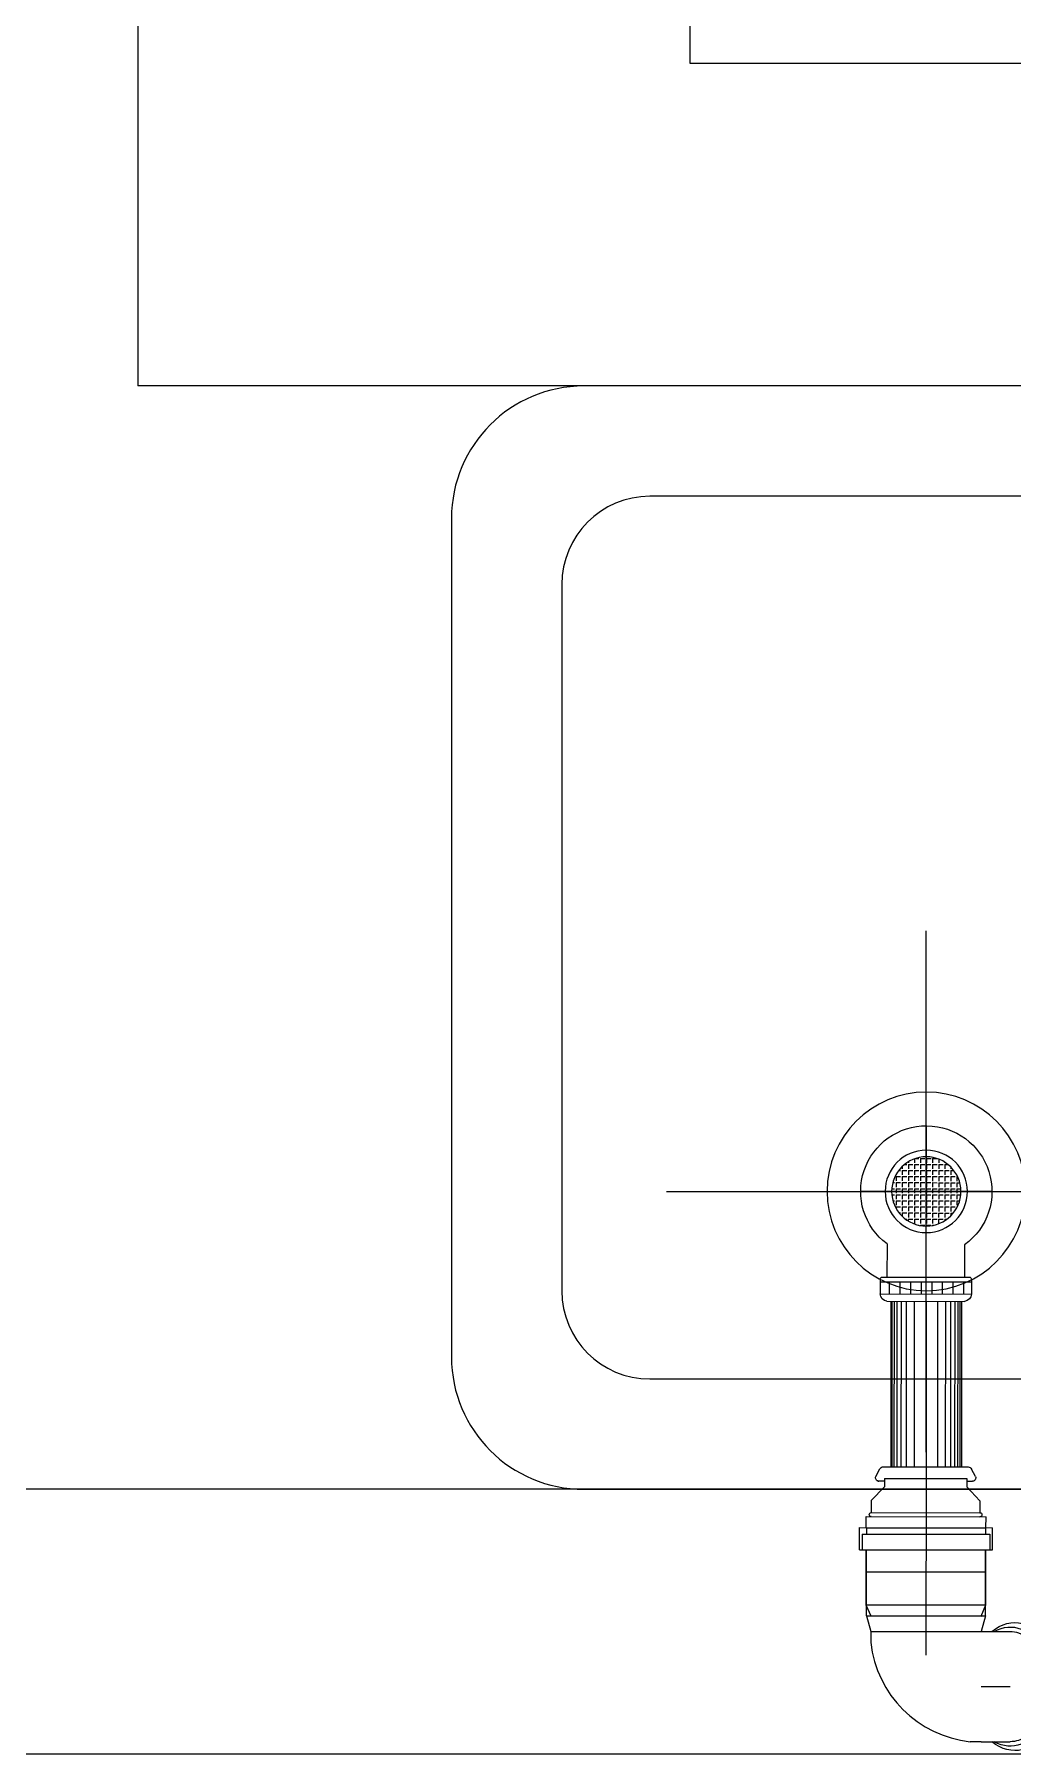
# Model space of a CAD drawing. Header units: metres. Extents: x 1587 to 89247, y -60 to 14723.
# Drawn here: x 44721 to 45165, y 10239 to 11020 of the extents above; entities that cross this region are included whole.
import ezdxf

# ---------------------------------------------------------------- set-up
doc = ezdxf.new("R2010")
doc.units = ezdxf.units.M
doc.header["$LTSCALE"] = 10
doc.linetypes.add('CENTER', pattern=[50.800000000000004, 31.75, -6.35, 6.35, -6.35])
doc.layers.get('0').update_dxf_attribs({"color": 253, "lineweight": 0})
for name, color, linetype in [('04Plumbing', 4, 'Continuous'), ('SN-PV', 11, 'Continuous'), ('SN-PV-40', 11, 'Continuous'), ('SN-PV-40-SingleLine', 3, 'Continuous'), ('SN-PV-50', 11, 'Continuous'), ('SN-PV-50-SingleLine', 3, 'Continuous')]:
    doc.layers.add(name, color=color, linetype=linetype)
for name, color, linetype, lineweight in [('Furniture', 7, 'Continuous', 13), ('PL-DR-CENTER', 9, 'CENTER', 0), ('PL-DR-FITTING', 3, 'Continuous', 0), ('PL-DR-PIPE-WS', 3, 'Continuous', 0), ('T2-T3-Enlragement-00-S1-COM2$0$Toilet-Dr$0$D', 4, 'Continuous', 0)]:
    doc.layers.add(name, color=color, linetype=linetype, lineweight=lineweight)

# ---------------------------------------------------------------- blocks, each defined once
blk = doc.blocks.new('mb-sink500x800')
at = {"color": 44, "linetype": 'ByBlock'}
for p, q in [((-184.7146333984274, -16.90813284366595), (-184.7146333984274, -253.091867156334)), ((190.2853666015726, -16.90813284366595), (190.2853666015726, -253.091867156334)), ((-302.4837366351567, -135), (-66.94553016166901, -135)), ((72.51626336484333, -135), (308.054469838331, -135))]:
    blk.add_line(p, q, dxfattribs=at)
at = {"linetype": 'ByBlock'}
for points in [[(-400, -440), (-400, -60, -0.4142135623730951), (-340, 0), (340, 0, -0.4142135623730951), (400, -60), (400, -440, -0.4142135623730951), (340, -500), (-340, -500, -0.4142135623730951)], [(-350, -410), (-350, -90, -0.4142135623730951), (-310, -50), (-65, -50, -0.4142135623730951), (-25, -90), (-25, -410, -0.4142135623730951), (-65, -450), (-310, -450, -0.4142135623730948)], [(350, -410), (350, -90, 0.4142135623730951), (310, -50), (65, -50, 0.4142135623730951), (25, -90), (25, -410, 0.4142135623730951), (65, -450), (310, -450, 0.4142135623730951)]]:
    blk.add_lwpolyline(points, format="xyb", close=True, dxfattribs=at)
for centre in [(-184.7146333984274, -135), (190.2853666015726, -135)]:
    blk.add_circle(centre, 45, dxfattribs=at)
blk = doc.blocks.new('50')
at = {"layer": 'PL-DR-FITTING'}
for p, q in [((-0.0399999999935972, 0.027200000040466), (-0.0449999999982538, 0.027200000040466)), ((-0.0449999999982538, 0.027200000040466), (-0.0449999999982538, -0.0271999999822583)), ((-0.0299999999988359, 0.0302000000083353), (-0.0399999999935972, 0.0302000000374392)), ((-0.0399999999935972, 0.0302000000374392), (-0.0400000000081491, -0.0301999999792315)), ((-0.0299999999988359, 0.0302000000083353), (-0.0299999999988359, -0.0301999999792315)), ((-0.0299999999988359, 0.0272000000113621), (-0.0049999999901047, 0.0272000000113621)), ((-0.0049999999901047, 0.0272000000113621), (0, 0.0249999999941792)), ((-0.0049999999901047, 0.0272000000113621), (-0.0050000000046566, -0.0271999999822583)), ((0, 0.0249999999941792), (0, -0.0249999999941792)), ((-0.0400000000081491, -0.0271999999822583), (-0.0449999999982538, -0.0271999999822583)), ((-0.0299999999988359, -0.0301999999792315), (-0.0400000000081491, -0.0301999999792315)), ((-0.0050000000046566, -0.0271999999822583), (-0.0299999999988359, -0.0271999999822583)), ((0, -0.0249999999941792), (-0.0050000000046566, -0.0271999999822583))]:
    blk.add_line(p, q, dxfattribs=at)
blk = doc.blocks.new('*U119')
at = {"layer": 'PL-DR-FITTING'}
h = blk.add_hatch(dxfattribs=at)
h.set_pattern_fill('ANGLE', color=256, scale=0.0100000000000122, angle=-540.0000000000001, style=0)
h.set_pattern_definition([(180, (-146.5379404228442, 49.92394777198206), (0, -0.0027500000000034), [0.0020000000000024, -0.0007500000000009]), (270, (-146.5379404228442, 49.92394777198206), (0.0027500000000034, 0), [0.0020000000000024, -0.0007500000000009])])
edge = h.paths.add_edge_path()
edge.add_ellipse((2.457115340100312e-05, 3.448408762601881e-08), major_axis=(-0.01109971696443671, 0.01109972046552345), ratio=0.9999999999989576, start_angle=45.00000000003001, end_angle=134.999999987143, ccw=False)
edge.add_ellipse((2.457115340100312e-05, 3.448408762601881e-08), major_axis=(-0.01109972046551484, -0.0110997169644281), ratio=0.9999999999996904, start_angle=225.0786628332873, end_angle=314.99999999999113, ccw=False)
edge.add_line((3.022315347236285e-06, 0.01569739243076781), (2.457111019581479e-05, -0.0002635551972582847))
edge.add_line((2.4571111830117e-05, -0.0002635551830686711), (2.456867781563682e-05, -0.01569733825475407))
edge = h.paths.add_edge_path()
edge.add_line((4.540816996931855e-05, -0.0156973244229068), (2.457111596551739e-05, -0.0002635551807807814))
edge.add_line((2.4571111830117e-05, -0.0002635551830686711), (2.457362904317142e-05, 0.01569740723553433))
edge.add_ellipse((2.457115340100312e-05, 3.448408762601881e-08), major_axis=(-0.01109971696443312, 0.01109972046551981), ratio=0.9999999999996128, start_angle=225.0000000000111, end_angle=315.00000001297553, ccw=False)
edge.add_ellipse((2.457115340100312e-05, 3.448408762601881e-08), major_axis=(-0.0110997169644272, 0.01109972046551394), ratio=0.9999999999999927, start_angle=135.0760646305934, end_angle=225.0000000000002, ccw=False)
at = {"layer": 'PL-DR-CENTER'}
for p, q in [((-4.895267093554285e-07, -0.04980936553329207), (-9.63157534418821e-07, 0.02975828726867182)), ((-0.02975925512431174, 4.693273815485391e-09), (0.02975731942284788, -4.693121219814817e-09)), ((-4.895267093554285e-07, -0.04980936553329207), (-4.932251071474573e-07, -0.1248099668089898)), ((-4.932283816464085e-07, -0.1248099668023398), (1.421712820799615e-05, -0.2102124014499749))]:
    blk.add_line(p, q, dxfattribs=at)
at = {"layer": 'PL-DR-FITTING'}
for p, q in [((-0.01739844208135678, -0.02414298141149048), (-0.01739844439440041, -0.03880936095730557)), ((0.01780155796394053, -0.02384587460160866), (0.01780155560403916, -0.0388093665087189)), ((0.01982429213525586, -0.03880936682772591), (-0.01942118092561704, -0.03880936063829857)), ((-0.02052118109313821, -0.0399093604588564), (-0.02052118213402818, -0.04650936045219739)), ((0.02092429091492368, -0.04650936698858806), (-0.02052118213402818, -0.04650936045219739)), ((0.02092429178233201, -0.04100936698928665), (-0.02052118126661985, -0.04100936045289598)), ((-0.0168995284860536, -0.04100936102406903), (-0.01689952935346193, -0.04650936102337043)), ((-0.01209434600091088, -0.04100936178189727), (-0.01209434686831921, -0.04650936178119869)), ((-0.007289163515768247, -0.04100936253972551), (-0.00728916438317658, -0.04650936253902691)), ((-0.002483981030625601, -0.04100936329755376), (-0.002483981898033934, -0.04650936329685518)), ((0.002321201454517039, -0.04100936405538198), (0.002321200587108703, -0.04650936405468339)), ((0.007126383925107884, -0.04100936481321023), (0.007126383057699547, -0.04650936481251165)), ((0.01193156641025051, -0.04100936557103848), (0.01193156554284218, -0.04650936557033989)), ((0.01673674889539316, -0.04100936632886672), (0.01673674802798483, -0.04650936632816813)), ((0.02092429195581367, -0.03990936699524707), (0.02092429091492368, -0.04650936698858806)), ((0.01780155386922249, -0.04980936650732182), (-0.01739844612921707, -0.0498093609559085)), ((0.01966419450187363, -0.1248099699036696), (-0.01905491001374732, -0.1248099637972562)), ((-0.02238158997289169, -0.1292444965152054), (-0.02063232142121686, -0.1257805214334933)), ((-0.02147926894663775, -0.131295462449079), (-0.02111966130447055, -0.1312954625057932)), ((-0.01836559865747059, -0.1312954629401381), (-0.02111966130447055, -0.1312954625057932)), ((0.01878326220232069, -0.130130714964889), (-0.01843250563341147, -0.1301307090955677)), ((-0.01843250563341147, -0.1301307090955677), (-0.01843250621821114, -0.1338387645712942)), ((0.01871635487354375, -0.1312954687883554), (0.02147041752054361, -0.1312954692227003)), ((0.01878326220232069, -0.130130714964889), (0.01878326161752102, -0.1338387704406155)), ((0.02273234683588297, -0.1292445036301517), (0.02098307937681943, -0.1257805279966834)), ((0.02183002514815902, -0.1312954692794142), (0.02147041752054361, -0.1312954692227003)), ((-0.02446975847776145, -0.1401315166862561), (-0.02446975933955489, -0.1455959141734865)), ((-0.01843250621821114, -0.1338387645712942), (-0.02446975847776145, -0.1401315166862561)), ((0.01878326161752102, -0.1338387704406155), (0.02482051190675542, -0.1401315244598545)), ((0.02482051190675542, -0.1401315244598545), (0.02482051104496199, -0.1455959219470849)), ((0.02482051190675542, -0.1401315244598545), (0.02482051104496199, -0.1455959219470849)), ((0.02482051076146558, -0.1473934954134047), (-0.0244697596230513, -0.1473934876398063)), ((0.02482051104496199, -0.1455959219470849), (-0.02446975933955489, -0.1455959141734865))]:
    blk.add_line(p, q, dxfattribs=at)
for radius in [0.0186506884752968, 0.0156973727452412]:
    blk.add_circle((2.457116795290313e-05, 3.448408762372382e-08), radius, dxfattribs=at)
for centre, radius, start, end in [((-9.67850731935685e-07, 7.62978352880886e-14), 0.0297582872685959, 306.7437777563229, 234.22341327966), ((-0.01942118109909872, -0.03990936063233806), 0.0011000000000013, 89.99999096384789, 179.9999909638479), ((0.01982429196177419, -0.0399093668217654), 0.0011000000000013, 359.9999909638479, 89.99999096384789), ((-0.01694354003788289, -0.04625139380186374), 0.0035869304128718, 184.1241870037294, 262.7139428924412), ((0.01734664890014669, -0.04625139920979022), 0.0035869304128718, 277.2860390352546, 355.8757949239663), ((-0.01905491029244287, -0.1265770963449403), 0.0017671325501293, 89.99999096384789, 153.2067364888232), ((0.01940566799678885, -0.1265771024105813), 0.0017671325501293, 26.79324543887258, 89.99999096384789), ((-0.02111966108151411, -0.1298817564560044), 0.0014137060401035, 153.2067364888232, 269.9999909638479), ((0.02147041774350005, -0.1298817631729116), 0.0014137060401035, 269.9999909638479, 26.79324543887258), ((-0.02446975948130309, -0.1464947009066463), 0.0008987867372518, 89.99999096384789, 269.9999909638479), ((0.02482051090321379, -0.1464947086802448), 0.0008987867372518, 269.9999909638479, 89.99999096384789)]:
    blk.add_arc(centre, radius, start, end, dxfattribs=at)
at = {"layer": 'PL-DR-PIPE-WS'}
for p, q in [((-0.01600097570903942, -0.04980924994382682), (-0.01600102200745256, -0.1248099642855368)), ((0.015999999896758, -0.04980925499072005), (0.01599995359834478, -0.1248099693324301))]:
    blk.add_line(p, q, dxfattribs=at)
at = {"layer": 'T2-T3-Enlragement-00-S1-COM2$0$Toilet-Dr$0$D', "color": 8}
for p, q in [((-0.01542821625591175, -0.1248099643758744), (-0.01542812733889175, -0.04980936310018996)), ((-0.01441991506927568, -0.1248099645348942), (-0.01441982617088268, -0.04980936325920976)), ((-0.01311323668214678, -0.1248099647409712), (-0.01311314776512679, -0.04980936346528681)), ((-0.01121856006554932, -0.1248099650397817), (-0.01121847116715643, -0.04980936376409741)), ((-0.00886656724081023, -0.124809965410716), (-0.008866478342417234, -0.04980936413503163)), ((-0.005271622551853278, -0.1248099659776767), (-0.00527153367208739, -0.04980936470199252)), ((0.00527055412411848, -0.1248099676402899), (0.005270557822516273, -0.04980936636459214)), ((0.008865498813075332, -0.1248099682072508), (0.008865502511473123, -0.04980936693155307)), ((0.01121749163781452, -0.1248099685781851), (0.01121749533621232, -0.04980936730248728)), ((0.01311216823578489, -0.1248099688769955), (0.01311217195280978, -0.04980936760129786)), ((0.01441884666016788, -0.1248099690830726), (0.01441885033993858, -0.04980936780737492)), ((0.01542714780954985, -0.1248099692420924), (0.01542715152657474, -0.04980936796639471))]:
    blk.add_line(p, q, dxfattribs=at)
at = {"layer": 'PL-DR-FITTING', "rotation": 269.9999909638479}
blk.add_blockref('50', (-2.653612353175256e-06, -0.1923934914822308), dxfattribs=at)
blk = doc.blocks.new('A$C499414C3')
at = {"layer": '04Plumbing'}
h = blk.add_hatch(dxfattribs=at)
h.set_pattern_fill('ANGLE', color=256, scale=0.2, angle=450, style=0)
h.set_pattern_definition([(90, (507.0806034653888, -1142.038603966305), (-0.055, 7.072246285361016e-17), [0.04, -0.015]), (180, (507.0806034653888, -1142.038603966305), (-7.072246285361016e-17, -0.055), [0.04, -0.015])])
h.paths.add_polyline_path([(0.01999999999998892, -0.01999999999952706), (0.01999999999998892, -0.1799999999994952), (0.4800000000000182, -0.1799999999994952), (0.4800000000000182, -0.01999999999952706)])
for points in [[(0.5, 0), (0.5, -0.1999999999999318), (0, -0.1999999999999318), (0, 0)], [(0.4800000000000182, -0.01999999999952706), (0.4800000000000182, -0.1799999999994952), (0.01999999999998892, -0.1799999999994952), (0.01999999999998892, -0.01999999999952706)]]:
    blk.add_lwpolyline(points, close=True, dxfattribs=at)

msp = doc.modelspace()

# ---------------------------------------------------------------- linework, layer by layer
for p, q in [((44768.02881399623, 11556.54303805227), (44768.02881399646, 10860.28068750204)), ((47263.20741527119, 10860.28068750204), (44768.02881399646, 10860.28068750204)), ((47374.33967959054, 10360.28068750204), (44268.02881399669, 10360.28068750204)), ((47374.33967959054, 10240.28068750216), (43638.02881399669, 10240.28068750216))]:
    msp.add_line(p, q)
at = {"layer": 'SN-PV'}
for p, q in [((45096.35323923698, 10339.88727102609), (45154.35323923698, 10339.88727102609)), ((45096.35323923698, 10339.88727102609), (45096.35323923698, 10332.88727102609)), ((45098.35323923698, 10342.88727102609), (45098.35323923698, 10339.88727102609)), ((45152.35323923698, 10342.88727102609), (45152.35323923698, 10339.88727102609)), ((45154.35323923698, 10339.88727102609), (45154.35323923698, 10332.88727102609)), ((45096.35323923698, 10332.88727102609), (45154.35323923698, 10332.88727102609)), ((45098.35323923698, 10302.88727102609), (45098.35323923698, 10332.88727102609)), ((45152.35323923698, 10302.88727102609), (45152.35323923698, 10332.88727102609)), ((45098.35323923698, 10302.88727102609), (45100.35323923698, 10295.8867186615)), ((45152.35323923698, 10302.88727102609), (45150.35323923698, 10295.8867186615)), ((45100.35323923698, 10295.8867186615), (45150.35323923698, 10295.8867186615)), ((45100.35323923698, 10295.8867186615), (45100.35323923698, 10290.8867186615)), ((45150.35323923698, 10245.88782339069), (45145.35323923698, 10245.88782339069))]:
    msp.add_line(p, q, dxfattribs=at)
msp.add_arc((45150.82462809081, 10296.35934658146), 50.76722120804219, 186.1884215386603, 263.8129850639324, dxfattribs=at)
at = {"layer": 'SN-PV', "linetype": 'Continuous', "extrusion": (0, 0, -1)}
for centre, major_axis, ratio, start_param, end_param in [((45165.6579548122, 10270.88671866151), (-5.327037639127341e-15, 29), 0.7071067811861024, 5.751727069240904, 9.956236198708062), ((45163.53663446865, 10270.88671866151), (-4.959655732977955e-15, 26.99999999998545), 0.7071067811865764, 5.895868706291979, 9.812094561656988)]:
    msp.add_ellipse(centre, major_axis=major_axis, ratio=ratio, start_param=start_param, end_param=end_param, dxfattribs=at)
at = {"layer": 'SN-PV', "linetype": 'Continuous'}
msp.add_open_spline([(45163.5366148527, 10295.8867186615), (45163.53662139134, 10295.8867186615), (45163.53662792998, 10295.8867186615), (45163.53663446865, 10295.8867186615), (45164.79564939844, 10295.8867186615), (45166.05531416854, 10295.68024510994), (45168.727373011, 10294.78651142814), (45170.13418809502, 10294.0285310047), (45172.80025533246, 10291.96869013373), (45174.05794172644, 10290.66647594661), (45176.30869474003, 10287.59361766979), (45177.30099180099, 10285.82366987337), (45178.92710462576, 10281.94546807093), (45179.56072287887, 10279.83785553648), (45180.41169893928, 10275.44613978972), (45180.62901494114, 10273.16254960716), (45180.62801845794, 10268.59509925147), (45180.40970600801, 10266.31171477088), (45179.55682603174, 10261.92080534328), (45178.92230046823, 10259.81379361016), (45177.29454820987, 10255.93713660164), (45176.30151971066, 10254.16813317763), (45174.04955204469, 10251.09741112449), (45172.79138446695, 10249.7963882474), (45170.12462479237, 10247.73903320615), (45168.71759873978, 10246.98234266417), (45166.0412025181, 10246.08962417387), (45164.77745041504, 10245.88415974838), (45163.51411358218, 10245.88671866154)], degree=3, knots=[6.283184101041105, 6.283184101041105, 6.283184101041105, 6.283184101041105, 6.283185307179586, 6.283185307179586, 6.283185307179586, 6.515426523129983, 6.515426523129983, 6.783199253250275, 6.783199253250275, 7.050971983370566, 7.050971983370566, 7.318744713490858, 7.318744713490858, 7.586517443611148, 7.586517443611148, 7.854290173731441, 7.854290173731441, 8.122062903851731, 8.122062903851731, 8.389835633972023, 8.389835633972023, 8.657608364092313, 8.657608364092313, 8.925381094212606, 8.925381094212606, 9.193153824332896, 9.193153824332896, 9.426164999496036, 9.426164999496036, 9.426164999496036, 9.426164999496036], dxfattribs=at)
at = {"layer": 'SN-PV-40'}
for p, q in [((45098.35323923698, 10342.88727102609), (45152.35323923698, 10342.88727102609)), ((45098.35323923698, 10302.88727102609), (45152.35323923698, 10302.88727102609))]:
    msp.add_line(p, q, dxfattribs=at)
at = {"layer": 'SN-PV-40-SingleLine'}
msp.add_line((45098.35323923698, 10322.88727102609), (45152.35323923698, 10322.88727102609), dxfattribs=at)
at = {"layer": 'SN-PV-50'}
for p, q in [((45150.35323923698, 10295.8867186615), (45163.5366148527, 10295.88671866148)), ((45150.35323923698, 10245.88782339069), (45163.5366148527, 10245.88782339069))]:
    msp.add_line(p, q, dxfattribs=at)
at = {"layer": 'SN-PV-50-SingleLine'}
msp.add_line((45150.35323923698, 10270.88727102609), (45163.5366148527, 10270.88727102608), dxfattribs=at)

# ---------------------------------------------------------------- block references
at = {"layer": '04Plumbing', "xscale": 1000, "yscale": 1000, "zscale": 1000}
msp.add_blockref('A$C499414C3', (45018.45074088783, 11206.41186277716), dxfattribs=at)
at = {"layer": 'Furniture', "lineweight": 9, "xscale": -1, "rotation": 180}
msp.add_blockref('mb-sink500x800', (45310.21907069824, 10360.28068750204), dxfattribs=at)
at = {"layer": 'PL-DR-FITTING', "lineweight": 25, "xscale": -1000.000000000001, "yscale": 1000.000000000001, "zscale": 1000.000000000001, "rotation": 359.9432374404244}
msp.add_blockref('*U119', (45125.50443729982, 10495.28068750204, 909.6653872591118), dxfattribs=at)

doc.saveas('drawing.dxf')
